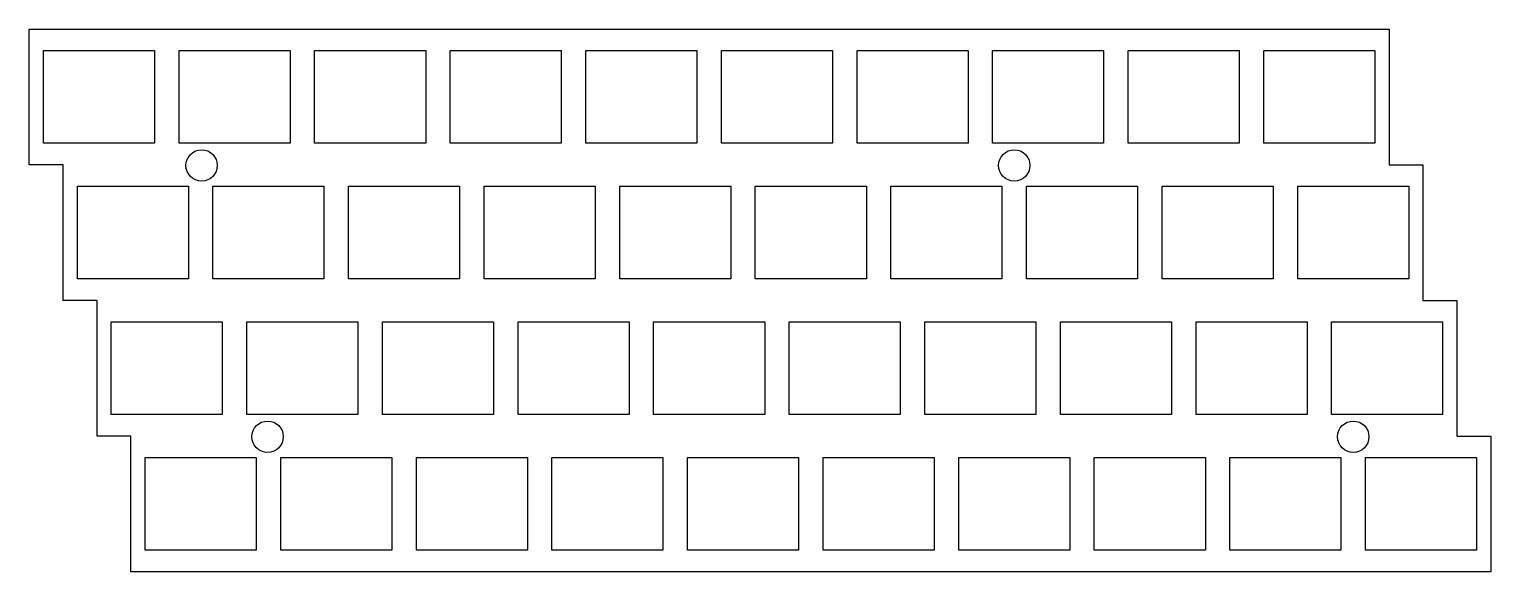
# Model space of a CAD drawing. Extents: x 218 to 423, y 248 to 325.
import ezdxf

# ---------------------------------------------------------------- set-up
doc = ezdxf.new("R2010")
doc.units = 0
doc.layers.add('LAYER_1', color=160, linetype='Continuous')

msp = doc.modelspace()

# ---------------------------------------------------------------- linework, layer by layer
at = {"layer": 'LAYER_1', "color": 7}
for p, q in [((217.847168, 324.664076), (408.89735, 324.664076)), ((217.847168, 305.614076), (217.847168, 324.664076)), ((408.89735, 324.664076), (408.89735, 305.614076)), ((222.609668, 305.614076), (217.847168, 305.614076)), ((222.609668, 286.564076), (222.609668, 305.614076)), ((408.89735, 305.614076), (413.65985, 305.614076)), ((413.65985, 305.614076), (413.65985, 286.564076)), ((227.372168, 286.564076), (222.609668, 286.564076)), ((227.372168, 267.514076), (227.372168, 286.564076)), ((413.65985, 286.564076), (418.42235, 286.564076)), ((418.42235, 286.564076), (418.42235, 267.514076)), ((232.134668, 267.514076), (227.372168, 267.514076)), ((232.134668, 248.464076), (232.134668, 267.514076)), ((418.42235, 267.514076), (423.18485, 267.514076)), ((423.18485, 267.514076), (423.18485, 248.464076)), ((423.18485, 248.464076), (232.134668, 248.464076))]:
    msp.add_line(p, q, dxfattribs=at)
for points in [[(219.847046, 321.664087), (235.447127, 321.664087), (235.447127, 308.664364), (219.847046, 308.664364), (219.847046, 321.664087)], [(238.897046, 321.664087), (254.497127, 321.664087), (254.497127, 308.664364), (238.897046, 308.664364), (238.897046, 321.664087)], [(257.947046, 321.664087), (273.547127, 321.664087), (273.547127, 308.664364), (257.947046, 308.664364), (257.947046, 321.664087)], [(276.997046, 321.664087), (292.597127, 321.664087), (292.597127, 308.664364), (276.997046, 308.664364), (276.997046, 321.664087)], [(296.047046, 321.664087), (311.647127, 321.664087), (311.647127, 308.664364), (296.047046, 308.664364), (296.047046, 321.664087)], [(315.097046, 321.664087), (330.697127, 321.664087), (330.697127, 308.664364), (315.097046, 308.664364), (315.097046, 321.664087)], [(334.147046, 321.664087), (349.747127, 321.664087), (349.747127, 308.664364), (334.147046, 308.664364), (334.147046, 321.664087)], [(353.197046, 321.664087), (368.797127, 321.664087), (368.797127, 308.664364), (353.197046, 308.664364), (353.197046, 321.664087)], [(372.247046, 321.664087), (387.847127, 321.664087), (387.847127, 308.664364), (372.247046, 308.664364), (372.247046, 321.664087)], [(391.297046, 321.664087), (406.897127, 321.664087), (406.897127, 308.664364), (391.297046, 308.664364), (391.297046, 321.664087)], [(224.609546, 302.614087), (240.209627, 302.614087), (240.209627, 289.614364), (224.609546, 289.614364), (224.609546, 302.614087)], [(243.659546, 302.614087), (259.259627, 302.614087), (259.259627, 289.614364), (243.659546, 289.614364), (243.659546, 302.614087)], [(262.709546, 302.614087), (278.309627, 302.614087), (278.309627, 289.614364), (262.709546, 289.614364), (262.709546, 302.614087)], [(281.759546, 302.614087), (297.359627, 302.614087), (297.359627, 289.614364), (281.759546, 289.614364), (281.759546, 302.614087)], [(300.809546, 302.614087), (316.409627, 302.614087), (316.409627, 289.614364), (300.809546, 289.614364), (300.809546, 302.614087)], [(319.859546, 302.614087), (335.459627, 302.614087), (335.459627, 289.614364), (319.859546, 289.614364), (319.859546, 302.614087)], [(338.909546, 302.614087), (354.509627, 302.614087), (354.509627, 289.614364), (338.909546, 289.614364), (338.909546, 302.614087)], [(357.959546, 302.614087), (373.559627, 302.614087), (373.559627, 289.614364), (357.959546, 289.614364), (357.959546, 302.614087)], [(377.009546, 302.614087), (392.609627, 302.614087), (392.609627, 289.614364), (377.009546, 289.614364), (377.009546, 302.614087)], [(396.059546, 302.614087), (411.659627, 302.614087), (411.659627, 289.614364), (396.059546, 289.614364), (396.059546, 302.614087)], [(229.372046, 283.564087), (244.972127, 283.564087), (244.972127, 270.564364), (229.372046, 270.564364), (229.372046, 283.564087)], [(248.422046, 283.564087), (264.022127, 283.564087), (264.022127, 270.564364), (248.422046, 270.564364), (248.422046, 283.564087)], [(267.472046, 283.564087), (283.072127, 283.564087), (283.072127, 270.564364), (267.472046, 270.564364), (267.472046, 283.564087)], [(286.522046, 283.564087), (302.122127, 283.564087), (302.122127, 270.564364), (286.522046, 270.564364), (286.522046, 283.564087)], [(305.572046, 283.564087), (321.172127, 283.564087), (321.172127, 270.564364), (305.572046, 270.564364), (305.572046, 283.564087)], [(324.622046, 283.564087), (340.222127, 283.564087), (340.222127, 270.564364), (324.622046, 270.564364), (324.622046, 283.564087)], [(343.672046, 283.564087), (359.272127, 283.564087), (359.272127, 270.564364), (343.672046, 270.564364), (343.672046, 283.564087)], [(362.722046, 283.564087), (378.322127, 283.564087), (378.322127, 270.564364), (362.722046, 270.564364), (362.722046, 283.564087)], [(381.772046, 283.564087), (397.372127, 283.564087), (397.372127, 270.564364), (381.772046, 270.564364), (381.772046, 283.564087)], [(400.822046, 283.564087), (416.422127, 283.564087), (416.422127, 270.564364), (400.822046, 270.564364), (400.822046, 283.564087)], [(234.134546, 264.514087), (249.734627, 264.514087), (249.734627, 251.514364), (234.134546, 251.514364), (234.134546, 264.514087)], [(253.184546, 264.514087), (268.784627, 264.514087), (268.784627, 251.514364), (253.184546, 251.514364), (253.184546, 264.514087)], [(272.234546, 264.514087), (287.834627, 264.514087), (287.834627, 251.514364), (272.234546, 251.514364), (272.234546, 264.514087)], [(291.284546, 264.514087), (306.884627, 264.514087), (306.884627, 251.514364), (291.284546, 251.514364), (291.284546, 264.514087)], [(310.334546, 264.514087), (325.934627, 264.514087), (325.934627, 251.514364), (310.334546, 251.514364), (310.334546, 264.514087)], [(329.384546, 264.514087), (344.984627, 264.514087), (344.984627, 251.514364), (329.384546, 251.514364), (329.384546, 264.514087)], [(348.434546, 264.514087), (364.034627, 264.514087), (364.034627, 251.514364), (348.434546, 251.514364), (348.434546, 264.514087)], [(367.484546, 264.514087), (383.084627, 264.514087), (383.084627, 251.514364), (367.484546, 251.514364), (367.484546, 264.514087)], [(386.534546, 264.514087), (402.134627, 264.514087), (402.134627, 251.514364), (386.534546, 251.514364), (386.534546, 264.514087)], [(405.584546, 264.514087), (421.184627, 264.514087), (421.184627, 251.514364), (405.584546, 251.514364), (405.584546, 264.514087)]]:
    msp.add_lwpolyline(points, dxfattribs=at)
for centre in [(242.072046, 305.535356), (356.245266, 305.535356), (251.343142, 267.435356), (403.870266, 267.435356)]:
    msp.add_circle(centre, 2.199866, dxfattribs=at)

doc.saveas('drawing.dxf')
